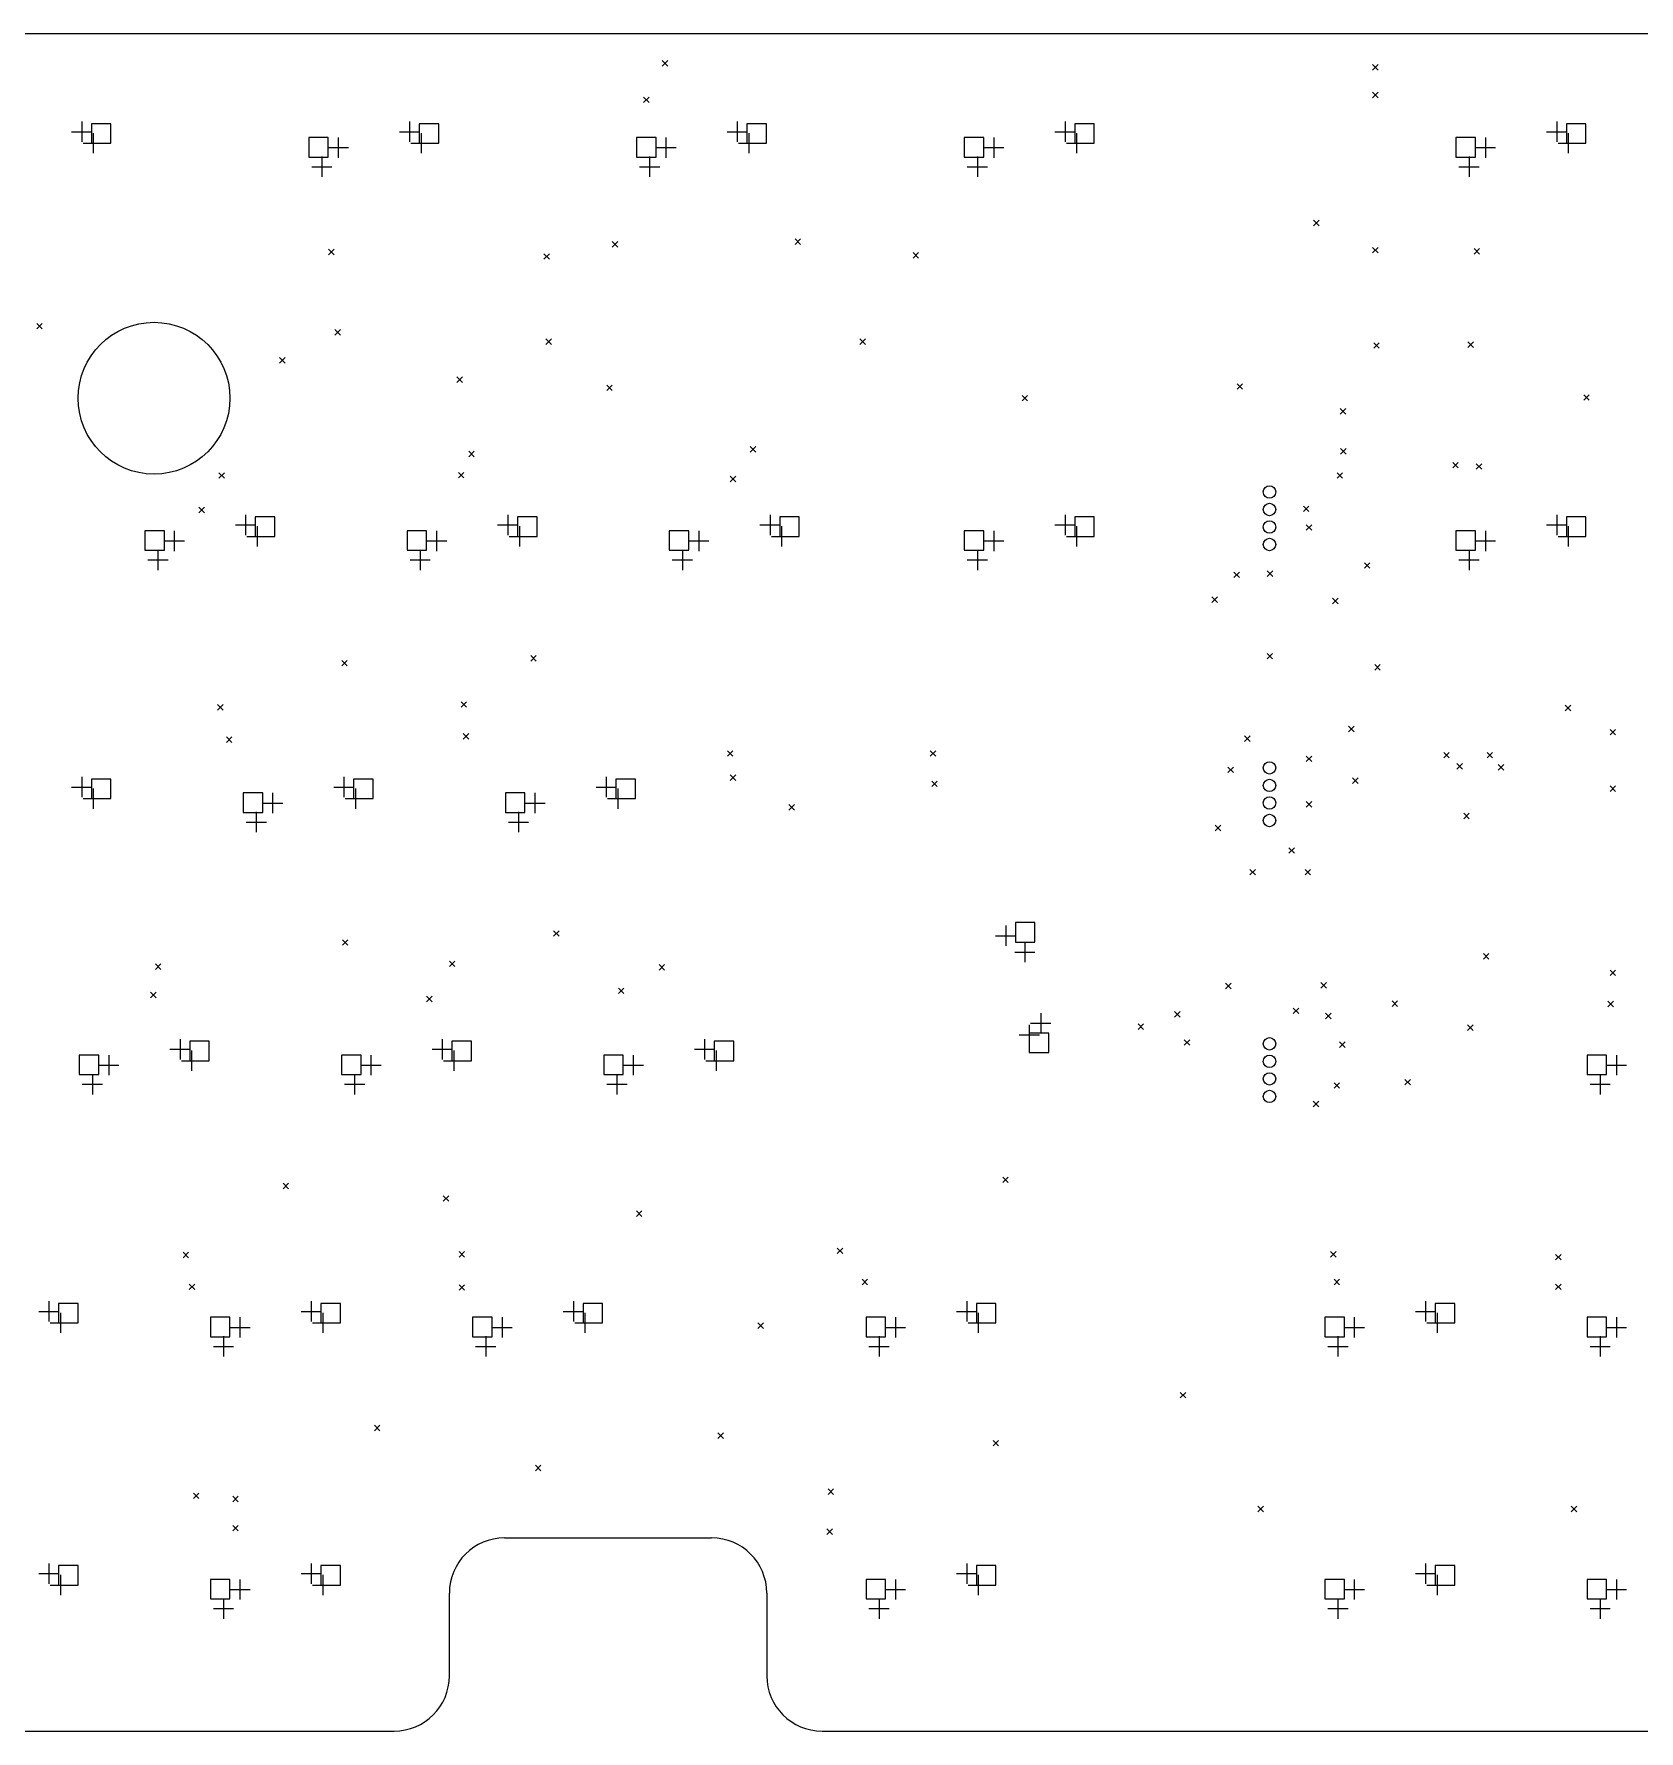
# Model space of a CAD drawing. Extents: x 0 to 17.2, y -5.9 to -0.3.
# Drawn here: x 8.343 to 12.921, y -5.157 to -0.315 of the extents above; entities that cross this region are included whole.
import ezdxf

# ---------------------------------------------------------------- set-up
doc = ezdxf.new("R2010")
doc.units = 0
doc.header["$MEASUREMENT"] = 0
doc.layers.add('BLACK', color=7, linetype='CONTINUOUS')

msp = doc.modelspace()

# ---------------------------------------------------------------- linework, layer by layer
at = {"layer": 'BLACK', "linetype": 'CONTINUOUS'}
for p, q in [((17.0866, -0.314961), (0.19685, -0.314961)), ((10.1348, -0.390748), (10.1506, -0.406496)), ((10.1506, -0.390748), (10.1348, -0.406496)), ((12.1614, -0.402579), (12.1772, -0.418327)), ((12.1772, -0.402579), (12.1614, -0.418327)), ((12.1614, -0.481299), (12.1772, -0.497047)), ((12.1772, -0.481299), (12.1614, -0.497047)), ((10.0815, -0.495079), (10.0972, -0.510827)), ((10.0972, -0.495079), (10.0815, -0.510827)), ((8.47874, -0.564961), (8.47874, -0.622835)), ((8.56209, -0.571177), (8.50641, -0.571177)), ((8.50641, -0.571177), (8.50641, -0.626855)), ((8.56209, -0.626855), (8.56209, -0.571177)), ((9.41378, -0.564961), (9.41378, -0.622835)), ((9.49713, -0.571177), (9.44145, -0.571177)), ((9.44145, -0.571177), (9.44145, -0.626855)), ((9.49713, -0.626855), (9.49713, -0.571177)), ((10.3488, -0.564961), (10.3488, -0.622835)), ((10.4322, -0.571177), (10.3765, -0.571177)), ((10.3765, -0.571177), (10.3765, -0.626855)), ((10.4322, -0.626855), (10.4322, -0.571177)), ((11.2839, -0.564961), (11.2839, -0.622835)), ((11.3672, -0.571177), (11.3115, -0.571177)), ((11.3115, -0.571177), (11.3115, -0.626855)), ((11.3672, -0.626855), (11.3672, -0.571177)), ((12.6864, -0.564961), (12.6864, -0.622835)), ((12.7698, -0.571177), (12.7141, -0.571177)), ((12.7141, -0.571177), (12.7141, -0.626855)), ((12.7698, -0.626855), (12.7698, -0.571177)), ((8.4498, -0.593898), (8.50768, -0.593898)), ((8.48268, -0.626575), (8.54055, -0.626575)), ((8.50641, -0.626855), (8.56209, -0.626855)), ((8.51161, -0.597638), (8.51161, -0.655512)), ((9.18217, -0.610547), (9.12649, -0.610547)), ((9.12649, -0.610547), (9.12649, -0.666225)), ((9.18217, -0.666225), (9.18217, -0.610547)), ((9.21043, -0.610433), (9.21043, -0.668307)), ((9.38484, -0.593898), (9.44272, -0.593898)), ((9.41772, -0.626575), (9.47559, -0.626575)), ((9.44145, -0.626855), (9.49713, -0.626855)), ((9.44665, -0.597638), (9.44665, -0.655512)), ((10.1172, -0.610547), (10.0615, -0.610547)), ((10.0615, -0.610547), (10.0615, -0.666225)), ((10.1172, -0.666225), (10.1172, -0.610547)), ((10.1455, -0.610433), (10.1455, -0.668307)), ((10.3199, -0.593898), (10.3778, -0.593898)), ((10.3528, -0.626575), (10.4106, -0.626575)), ((10.3765, -0.626855), (10.4322, -0.626855)), ((10.3817, -0.597638), (10.3817, -0.655512)), ((11.0522, -0.610547), (10.9966, -0.610547)), ((10.9966, -0.610547), (10.9966, -0.666225)), ((11.0522, -0.666225), (11.0522, -0.610547)), ((11.0805, -0.610433), (11.0805, -0.668307)), ((11.2549, -0.593898), (11.3128, -0.593898)), ((11.2878, -0.626575), (11.3457, -0.626575)), ((11.3115, -0.626855), (11.3672, -0.626855)), ((11.3167, -0.597638), (11.3167, -0.655512)), ((12.4548, -0.610547), (12.3991, -0.610547)), ((12.3991, -0.610547), (12.3991, -0.666225)), ((12.4548, -0.666225), (12.4548, -0.610547)), ((12.4831, -0.610433), (12.4831, -0.668307)), ((12.6575, -0.593898), (12.7154, -0.593898)), ((12.6904, -0.626575), (12.7482, -0.626575)), ((12.7141, -0.626855), (12.7698, -0.626855)), ((12.7193, -0.597638), (12.7193, -0.655512)), ((9.12649, -0.666225), (9.18217, -0.666225)), ((9.16378, -0.664961), (9.16378, -0.722835)), ((9.1815, -0.63937), (9.23937, -0.63937)), ((10.0615, -0.666225), (10.1172, -0.666225)), ((10.0988, -0.664961), (10.0988, -0.722835)), ((10.1165, -0.63937), (10.1744, -0.63937)), ((10.9966, -0.666225), (11.0522, -0.666225)), ((11.0339, -0.664961), (11.0339, -0.722835)), ((11.0516, -0.63937), (11.1094, -0.63937)), ((12.3991, -0.666225), (12.4548, -0.666225)), ((12.4364, -0.664961), (12.4364, -0.722835)), ((12.4541, -0.63937), (12.512, -0.63937)), ((9.13484, -0.693898), (9.19272, -0.693898)), ((10.0699, -0.693898), (10.1278, -0.693898)), ((11.0049, -0.693898), (11.0628, -0.693898)), ((12.4075, -0.693898), (12.4654, -0.693898)), ((11.9928, -0.84665), (12.0086, -0.862398)), ((12.0086, -0.84665), (11.9928, -0.862398)), ((9.99213, -0.90748), (10.0079, -0.923228)), ((10.0079, -0.90748), (9.99213, -0.923228)), ((10.5138, -0.899606), (10.5295, -0.915354)), ((10.5295, -0.899606), (10.5138, -0.915354)), ((9.18307, -0.929134), (9.19882, -0.944882)), ((9.19882, -0.929134), (9.18307, -0.944882)), ((9.79724, -0.941949), (9.81299, -0.957697)), ((9.81299, -0.941949), (9.79724, -0.957697)), ((10.8504, -0.938976), (10.8661, -0.954724)), ((10.8661, -0.938976), (10.8504, -0.954724)), ((12.1614, -0.924213), (12.1772, -0.939961)), ((12.1772, -0.924213), (12.1614, -0.939961)), ((12.4508, -0.927165), (12.4665, -0.942913)), ((12.4665, -0.927165), (12.4508, -0.942913)), ((8.35039, -1.14073), (8.36614, -1.15648)), ((8.36614, -1.14073), (8.35039, -1.15648)), ((9.20079, -1.15844), (9.21654, -1.17419)), ((9.21654, -1.15844), (9.20079, -1.17419)), ((9.80315, -1.18504), (9.8189, -1.20079)), ((9.8189, -1.18504), (9.80315, -1.20079)), ((10.6988, -1.18504), (10.7146, -1.20079)), ((10.7146, -1.18504), (10.6988, -1.20079)), ((12.1644, -1.19587), (12.1801, -1.21161)), ((12.1801, -1.19587), (12.1644, -1.21161)), ((12.4331, -1.19388), (12.4488, -1.20963)), ((12.4488, -1.19388), (12.4331, -1.20963)), ((9.04331, -1.23819), (9.05906, -1.25394)), ((9.05906, -1.23819), (9.04331, -1.25394)), ((9.54921, -1.29331), (9.56496, -1.30906)), ((9.56496, -1.29331), (9.54921, -1.30906)), ((9.97638, -1.31693), (9.99213, -1.33268)), ((9.99213, -1.31693), (9.97638, -1.33268)), ((11.1614, -1.34646), (11.1772, -1.3622)), ((11.1772, -1.34646), (11.1614, -1.3622)), ((11.7746, -1.31299), (11.7904, -1.32874)), ((11.7904, -1.31299), (11.7746, -1.32874)), ((12.7638, -1.34449), (12.7795, -1.36024)), ((12.7795, -1.34449), (12.7638, -1.36024)), ((12.0689, -1.38386), (12.0846, -1.39961)), ((12.0846, -1.38386), (12.0689, -1.39961)), ((10.3858, -1.49213), (10.4016, -1.50787)), ((10.4016, -1.49213), (10.3858, -1.50787)), ((12.0699, -1.49803), (12.0856, -1.51378)), ((12.0856, -1.49803), (12.0699, -1.51378)), ((9.58268, -1.50591), (9.59843, -1.52165)), ((9.59843, -1.50591), (9.58268, -1.52165)), ((12.3898, -1.5374), (12.4055, -1.55315)), ((12.4055, -1.5374), (12.3898, -1.55315)), ((12.4567, -1.54134), (12.4724, -1.55709)), ((12.4724, -1.54134), (12.4567, -1.55709)), ((8.87008, -1.56693), (8.88583, -1.58268)), ((8.88583, -1.56693), (8.87008, -1.58268)), ((9.55315, -1.56593), (9.5689, -1.58167)), ((9.5689, -1.56593), (9.55315, -1.58167)), ((10.3287, -1.57677), (10.3445, -1.59252)), ((10.3445, -1.57677), (10.3287, -1.59252)), ((12.06, -1.56693), (12.0758, -1.58268)), ((12.0758, -1.56693), (12.06, -1.58268)), ((8.81299, -1.66535), (8.82874, -1.6811)), ((8.82874, -1.66535), (8.81299, -1.6811)), ((8.94626, -1.68701), (8.94626, -1.74488)), ((9.02961, -1.69322), (8.97393, -1.69322)), ((8.97393, -1.69322), (8.97393, -1.7489)), ((9.02961, -1.7489), (9.02961, -1.69322)), ((9.69429, -1.68701), (9.69429, -1.74488)), ((9.77764, -1.69322), (9.72196, -1.69322)), ((9.72196, -1.69322), (9.72196, -1.7489)), ((9.77764, -1.7489), (9.77764, -1.69322)), ((10.4423, -1.68701), (10.4423, -1.74488)), ((10.5257, -1.69322), (10.47, -1.69322)), ((10.47, -1.69322), (10.47, -1.7489)), ((10.5257, -1.7489), (10.5257, -1.69322)), ((11.2839, -1.68701), (11.2839, -1.74488)), ((11.3672, -1.69322), (11.3115, -1.69322)), ((11.3115, -1.69322), (11.3115, -1.7489)), ((11.3672, -1.7489), (11.3672, -1.69322)), ((11.9637, -1.66225), (11.9795, -1.678)), ((11.9795, -1.66225), (11.9637, -1.678)), ((12.6864, -1.68701), (12.6864, -1.74488)), ((12.7698, -1.69322), (12.7141, -1.69322)), ((12.7141, -1.69322), (12.7141, -1.7489)), ((12.7698, -1.7489), (12.7698, -1.69322)), ((8.71465, -1.73259), (8.65897, -1.73259)), ((8.65897, -1.73259), (8.65897, -1.78827)), ((8.71465, -1.78827), (8.71465, -1.73259)), ((8.74291, -1.73248), (8.74291, -1.79035)), ((8.91732, -1.71594), (8.9752, -1.71594)), ((8.97913, -1.71969), (8.97913, -1.77756)), ((9.46268, -1.73259), (9.407, -1.73259)), ((9.407, -1.73259), (9.407, -1.78827)), ((9.46268, -1.78827), (9.46268, -1.73259)), ((9.49094, -1.73248), (9.49094, -1.79035)), ((9.66535, -1.71594), (9.72323, -1.71594)), ((9.72717, -1.71969), (9.72717, -1.77756)), ((10.2107, -1.73259), (10.155, -1.73259)), ((10.155, -1.73259), (10.155, -1.78827)), ((10.2107, -1.78827), (10.2107, -1.73259)), ((10.239, -1.73248), (10.239, -1.79035)), ((10.4134, -1.71594), (10.4713, -1.71594)), ((10.4752, -1.71969), (10.4752, -1.77756)), ((11.0522, -1.73259), (10.9966, -1.73259)), ((10.9966, -1.73259), (10.9966, -1.78827)), ((11.0522, -1.78827), (11.0522, -1.73259)), ((11.0805, -1.73248), (11.0805, -1.79035)), ((11.2549, -1.71594), (11.3128, -1.71594)), ((11.3167, -1.71969), (11.3167, -1.77756)), ((11.9722, -1.71528), (11.988, -1.73102)), ((11.988, -1.71528), (11.9722, -1.73102)), ((12.4548, -1.73259), (12.3991, -1.73259)), ((12.3991, -1.73259), (12.3991, -1.78827)), ((12.4548, -1.78827), (12.4548, -1.73259)), ((12.4831, -1.73248), (12.4831, -1.79035)), ((12.6575, -1.71594), (12.7154, -1.71594)), ((12.7193, -1.71969), (12.7193, -1.77756)), ((8.65897, -1.78827), (8.71465, -1.78827)), ((8.69626, -1.78701), (8.69626, -1.84488)), ((8.71398, -1.76142), (8.77185, -1.76142)), ((8.9502, -1.74862), (9.00807, -1.74862)), ((8.97393, -1.7489), (9.02961, -1.7489)), ((9.407, -1.78827), (9.46268, -1.78827)), ((9.44429, -1.78701), (9.44429, -1.84488)), ((9.46201, -1.76142), (9.51988, -1.76142)), ((9.69823, -1.74862), (9.7561, -1.74862)), ((9.72196, -1.7489), (9.77764, -1.7489)), ((10.155, -1.78827), (10.2107, -1.78827)), ((10.1923, -1.78701), (10.1923, -1.84488)), ((10.21, -1.76142), (10.2679, -1.76142)), ((10.4463, -1.74862), (10.5041, -1.74862)), ((10.47, -1.7489), (10.5257, -1.7489)), ((10.9966, -1.78827), (11.0522, -1.78827)), ((11.0339, -1.78701), (11.0339, -1.84488)), ((11.0516, -1.76142), (11.1094, -1.76142)), ((11.2878, -1.74862), (11.3457, -1.74862)), ((11.3115, -1.7489), (11.3672, -1.7489)), ((12.3991, -1.78827), (12.4548, -1.78827)), ((12.4364, -1.78701), (12.4364, -1.84488)), ((12.4541, -1.76142), (12.512, -1.76142)), ((12.6904, -1.74862), (12.7482, -1.74862)), ((12.7141, -1.7489), (12.7698, -1.7489)), ((8.66732, -1.81594), (8.7252, -1.81594)), ((9.41535, -1.81594), (9.47323, -1.81594)), ((10.1634, -1.81594), (10.2213, -1.81594)), ((11.0049, -1.81594), (11.0628, -1.81594)), ((12.1378, -1.82382), (12.1535, -1.83957)), ((12.1535, -1.82382), (12.1378, -1.83957)), ((12.4075, -1.81594), (12.4654, -1.81594)), ((11.7657, -1.85039), (11.7815, -1.86614)), ((11.7815, -1.85039), (11.7657, -1.86614)), ((11.8606, -1.84705), (11.8764, -1.8628)), ((11.8764, -1.84705), (11.8606, -1.8628)), ((11.7028, -1.92126), (11.7185, -1.93701)), ((11.7185, -1.92126), (11.7028, -1.93701)), ((12.0472, -1.9252), (12.063, -1.94094)), ((12.063, -1.9252), (12.0472, -1.94094)), ((9.22047, -2.10236), (9.23622, -2.11811)), ((9.23622, -2.10236), (9.22047, -2.11811)), ((9.75984, -2.08858), (9.77559, -2.10433)), ((9.77559, -2.08858), (9.75984, -2.10433)), ((11.8602, -2.08268), (11.876, -2.09843)), ((11.876, -2.08268), (11.8602, -2.09843)), ((12.1673, -2.11417), (12.1831, -2.12992)), ((12.1831, -2.11417), (12.1673, -2.12992)), ((9.56102, -2.22047), (9.57677, -2.23622)), ((9.57677, -2.22047), (9.56102, -2.23622)), ((8.86614, -2.22835), (8.88189, -2.24409)), ((8.88189, -2.22835), (8.86614, -2.24409)), ((12.7106, -2.23031), (12.7264, -2.24606)), ((12.7264, -2.23031), (12.7106, -2.24606)), ((8.89173, -2.32087), (8.90748, -2.33661)), ((8.90748, -2.32087), (8.89173, -2.33661)), ((9.56693, -2.31102), (9.58268, -2.32677)), ((9.58268, -2.31102), (9.56693, -2.32677)), ((11.7963, -2.31811), (11.812, -2.33386)), ((11.812, -2.31811), (11.7963, -2.33386)), ((12.0925, -2.29035), (12.1083, -2.3061)), ((12.1083, -2.29035), (12.0925, -2.3061)), ((12.8386, -2.29921), (12.8543, -2.31496)), ((12.8543, -2.29921), (12.8386, -2.31496)), ((10.3209, -2.36024), (10.3366, -2.37598)), ((10.3366, -2.36024), (10.3209, -2.37598)), ((10.8996, -2.36024), (10.9154, -2.37598)), ((10.9154, -2.36024), (10.8996, -2.37598)), ((12.3642, -2.36518), (12.3799, -2.38093)), ((12.3799, -2.36518), (12.3642, -2.38093)), ((12.4879, -2.36518), (12.5036, -2.38093)), ((12.5036, -2.36518), (12.4879, -2.38093)), ((11.7485, -2.40699), (11.7643, -2.42274)), ((11.7643, -2.40699), (11.7485, -2.42274)), ((11.9722, -2.37528), (11.988, -2.39102)), ((11.988, -2.37528), (11.9722, -2.39102)), ((12.402, -2.39665), (12.4177, -2.4124)), ((12.4177, -2.39665), (12.402, -2.4124)), ((12.5197, -2.39963), (12.5354, -2.41537)), ((12.5354, -2.39963), (12.5197, -2.41537)), ((8.4498, -2.46398), (8.50768, -2.46398)), ((8.47874, -2.43504), (8.47874, -2.49291)), ((8.56209, -2.44126), (8.50641, -2.44126)), ((8.50641, -2.44126), (8.50641, -2.49693)), ((8.51161, -2.46772), (8.51161, -2.52559)), ((8.56209, -2.49693), (8.56209, -2.44126)), ((9.19783, -2.46398), (9.25571, -2.46398)), ((9.22677, -2.43504), (9.22677, -2.49291)), ((9.31012, -2.44126), (9.25444, -2.44126)), ((9.25444, -2.44126), (9.25444, -2.49693)), ((9.25965, -2.46772), (9.25965, -2.52559)), ((9.31012, -2.49693), (9.31012, -2.44126)), ((9.94587, -2.46398), (10.0037, -2.46398)), ((9.9748, -2.43504), (9.9748, -2.49291)), ((10.0582, -2.44126), (10.0025, -2.44126)), ((10.0025, -2.44126), (10.0025, -2.49693)), ((10.0077, -2.46772), (10.0077, -2.52559)), ((10.0582, -2.49693), (10.0582, -2.44126)), ((10.3287, -2.42913), (10.3445, -2.44488)), ((10.3445, -2.42913), (10.3287, -2.44488)), ((10.9035, -2.44685), (10.9193, -2.4626)), ((10.9193, -2.44685), (10.9035, -2.4626)), ((12.1043, -2.43799), (12.1201, -2.45374)), ((12.1201, -2.43799), (12.1043, -2.45374)), ((12.8386, -2.46063), (12.8543, -2.47638)), ((12.8543, -2.46063), (12.8386, -2.47638)), ((8.48268, -2.49665), (8.54055, -2.49665)), ((8.50641, -2.49693), (8.56209, -2.49693)), ((8.99516, -2.48063), (8.93948, -2.48063)), ((8.93948, -2.48063), (8.93948, -2.5363)), ((8.99449, -2.50945), (9.05236, -2.50945)), ((8.99516, -2.5363), (8.99516, -2.48063)), ((9.02343, -2.48051), (9.02343, -2.53839)), ((9.23071, -2.49665), (9.28858, -2.49665)), ((9.25444, -2.49693), (9.31012, -2.49693)), ((9.74319, -2.48063), (9.68752, -2.48063)), ((9.68752, -2.48063), (9.68752, -2.5363)), ((9.74252, -2.50945), (9.80039, -2.50945)), ((9.74319, -2.5363), (9.74319, -2.48063)), ((9.77146, -2.48051), (9.77146, -2.53839)), ((9.97874, -2.49665), (10.0366, -2.49665)), ((10.0025, -2.49693), (10.0582, -2.49693)), ((10.4961, -2.51378), (10.5118, -2.52953)), ((10.5118, -2.51378), (10.4961, -2.52953)), ((11.9722, -2.50528), (11.988, -2.52102)), ((11.988, -2.50528), (11.9722, -2.52102)), ((8.93948, -2.5363), (8.99516, -2.5363)), ((8.94783, -2.56398), (9.00571, -2.56398)), ((8.97677, -2.53504), (8.97677, -2.59291)), ((9.68752, -2.5363), (9.74319, -2.5363)), ((9.69587, -2.56398), (9.75374, -2.56398)), ((9.7248, -2.53504), (9.7248, -2.59291)), ((12.4213, -2.53839), (12.437, -2.55413)), ((12.437, -2.53839), (12.4213, -2.55413)), ((11.7126, -2.57283), (11.7283, -2.58858)), ((11.7283, -2.57283), (11.7126, -2.58858)), ((11.9222, -2.63701), (11.938, -2.65276)), ((11.938, -2.63701), (11.9222, -2.65276)), ((11.811, -2.69882), (11.8268, -2.71457)), ((11.8268, -2.69882), (11.811, -2.71457)), ((11.9685, -2.69882), (11.9843, -2.71457)), ((11.9843, -2.69882), (11.9685, -2.71457)), ((11.1979, -2.8507), (11.1422, -2.8507)), ((11.1422, -2.8507), (11.1422, -2.90638)), ((11.1979, -2.90638), (11.1979, -2.8507)), ((9.22244, -2.89961), (9.23819, -2.91535)), ((9.23819, -2.89961), (9.22244, -2.91535)), ((9.8248, -2.87402), (9.84055, -2.88976)), ((9.84055, -2.87402), (9.8248, -2.88976)), ((11.0856, -2.88799), (11.1435, -2.88799)), ((11.1146, -2.85906), (11.1146, -2.91693)), ((11.1402, -2.93465), (11.198, -2.93465)), ((11.1422, -2.90638), (11.1979, -2.90638)), ((11.1691, -2.90571), (11.1691, -2.96358)), ((12.4774, -2.93898), (12.4931, -2.95472)), ((12.4931, -2.93898), (12.4774, -2.95472)), ((8.68898, -2.9685), (8.70472, -2.98425)), ((8.70472, -2.9685), (8.68898, -2.98425)), ((9.52756, -2.96063), (9.54331, -2.97638)), ((9.54331, -2.96063), (9.52756, -2.97638)), ((10.126, -2.97047), (10.1417, -2.98622)), ((10.1417, -2.97047), (10.126, -2.98622)), ((12.8386, -2.98622), (12.8543, -3.00197)), ((12.8543, -2.98622), (12.8386, -3.00197)), ((8.6752, -3.04921), (8.69094, -3.06496)), ((8.69094, -3.04921), (8.6752, -3.06496)), ((10.0098, -3.0374), (10.0256, -3.05315)), ((10.0256, -3.0374), (10.0098, -3.05315)), ((11.7421, -3.02362), (11.7579, -3.03937)), ((11.7579, -3.02362), (11.7421, -3.03937)), ((12.0138, -3.02165), (12.0295, -3.0374)), ((12.0295, -3.02165), (12.0138, -3.0374)), ((9.4626, -3.06102), (9.47835, -3.07677)), ((9.47835, -3.06102), (9.4626, -3.07677)), ((11.935, -3.09449), (11.9508, -3.11024)), ((11.9508, -3.09449), (11.935, -3.11024)), ((12.2169, -3.07402), (12.2327, -3.08976)), ((12.2327, -3.07402), (12.2169, -3.08976)), ((12.8327, -3.0748), (12.8484, -3.09055)), ((12.8484, -3.0748), (12.8327, -3.09055)), ((11.1819, -3.14193), (11.1819, -3.1998)), ((11.1856, -3.13799), (11.2435, -3.13799)), ((11.2146, -3.10906), (11.2146, -3.16693)), ((11.4921, -3.13976), (11.5079, -3.15551)), ((11.5079, -3.13976), (11.4921, -3.15551)), ((11.5965, -3.10433), (11.6122, -3.12008)), ((11.6122, -3.10433), (11.5965, -3.12008)), ((12.0272, -3.10906), (12.0429, -3.1248)), ((12.0429, -3.10906), (12.0272, -3.1248)), ((12.4321, -3.14272), (12.4478, -3.15846)), ((12.4478, -3.14272), (12.4321, -3.15846)), ((8.75925, -3.18307), (8.75925, -3.24094)), ((8.8426, -3.18929), (8.78692, -3.18929)), ((8.78692, -3.18929), (8.78692, -3.24497)), ((8.8426, -3.24497), (8.8426, -3.18929)), ((9.50728, -3.18307), (9.50728, -3.24094)), ((9.59063, -3.18929), (9.53496, -3.18929)), ((9.53496, -3.18929), (9.53496, -3.24497)), ((9.59063, -3.24497), (9.59063, -3.18929)), ((10.2553, -3.18307), (10.2553, -3.24094)), ((10.3387, -3.18929), (10.283, -3.18929)), ((10.283, -3.18929), (10.283, -3.24497)), ((10.3387, -3.24497), (10.3387, -3.18929)), ((11.153, -3.17087), (11.2108, -3.17087)), ((11.2373, -3.16566), (11.1816, -3.16566)), ((11.1816, -3.16566), (11.1816, -3.22134)), ((11.2373, -3.22134), (11.2373, -3.16566)), ((11.624, -3.18504), (11.6398, -3.20079)), ((11.6398, -3.18504), (11.624, -3.20079)), ((12.0669, -3.19094), (12.0827, -3.20669)), ((12.0827, -3.19094), (12.0669, -3.20669)), ((8.52764, -3.22866), (8.47196, -3.22866)), ((8.47196, -3.22866), (8.47196, -3.28434)), ((8.52764, -3.28434), (8.52764, -3.22866)), ((8.55591, -3.22854), (8.55591, -3.28642)), ((8.73031, -3.21201), (8.78819, -3.21201)), ((8.79213, -3.21575), (8.79213, -3.27362)), ((9.27567, -3.22866), (9.22, -3.22866)), ((9.22, -3.22866), (9.22, -3.28434)), ((9.27567, -3.28434), (9.27567, -3.22866)), ((9.30394, -3.22854), (9.30394, -3.28642)), ((9.47835, -3.21201), (9.53622, -3.21201)), ((9.54016, -3.21575), (9.54016, -3.27362)), ((10.0237, -3.22866), (9.96803, -3.22866)), ((9.96803, -3.22866), (9.96803, -3.28434)), ((10.0237, -3.28434), (10.0237, -3.22866)), ((10.052, -3.22854), (10.052, -3.28642)), ((10.2264, -3.21201), (10.2843, -3.21201)), ((10.2882, -3.21575), (10.2882, -3.27362)), ((11.1816, -3.22134), (11.2373, -3.22134)), ((12.8288, -3.22866), (12.7731, -3.22866)), ((12.7731, -3.22866), (12.7731, -3.28434)), ((12.8288, -3.28434), (12.8288, -3.22866)), ((12.8571, -3.22854), (12.8571, -3.28642)), ((8.47196, -3.28434), (8.52764, -3.28434)), ((8.50925, -3.28307), (8.50925, -3.34094)), ((8.52697, -3.25748), (8.58484, -3.25748)), ((8.76319, -3.24469), (8.82106, -3.24469)), ((8.78692, -3.24497), (8.8426, -3.24497)), ((9.22, -3.28434), (9.27567, -3.28434)), ((9.25728, -3.28307), (9.25728, -3.34094)), ((9.275, -3.25748), (9.33287, -3.25748)), ((9.51122, -3.24469), (9.56909, -3.24469)), ((9.53496, -3.24497), (9.59063, -3.24497)), ((9.96803, -3.28434), (10.0237, -3.28434)), ((10.0053, -3.28307), (10.0053, -3.34094)), ((10.023, -3.25748), (10.0809, -3.25748)), ((10.2593, -3.24469), (10.3171, -3.24469)), ((10.283, -3.24497), (10.3387, -3.24497)), ((12.7731, -3.28434), (12.8288, -3.28434)), ((12.8104, -3.28307), (12.8104, -3.34094)), ((12.8281, -3.25748), (12.886, -3.25748)), ((8.48031, -3.31201), (8.53819, -3.31201)), ((9.22835, -3.31201), (9.28622, -3.31201)), ((9.97638, -3.31201), (10.0343, -3.31201)), ((12.0512, -3.30748), (12.0669, -3.32323)), ((12.0669, -3.30748), (12.0512, -3.32323)), ((12.2531, -3.29803), (12.2689, -3.31378)), ((12.2689, -3.29803), (12.2531, -3.31378)), ((12.7815, -3.31201), (12.8394, -3.31201)), ((11.9921, -3.36024), (12.0079, -3.37598)), ((12.0079, -3.36024), (11.9921, -3.37598)), ((11.1063, -3.57677), (11.122, -3.59252)), ((11.122, -3.57677), (11.1063, -3.59252)), ((9.05315, -3.59449), (9.0689, -3.61024)), ((9.0689, -3.59449), (9.05315, -3.61024)), ((9.50984, -3.62992), (9.52559, -3.64567)), ((9.52559, -3.62992), (9.50984, -3.64567)), ((10.061, -3.67323), (10.0768, -3.68898)), ((10.0768, -3.67323), (10.061, -3.68898)), ((8.76772, -3.79134), (8.78346, -3.80709)), ((8.78346, -3.79134), (8.76772, -3.80709)), ((9.55512, -3.78937), (9.57087, -3.80512)), ((9.57087, -3.78937), (9.55512, -3.80512)), ((10.6339, -3.77953), (10.6496, -3.79528)), ((10.6496, -3.77953), (10.6339, -3.79528)), ((12.0413, -3.78937), (12.0571, -3.80512)), ((12.0571, -3.78937), (12.0413, -3.80512)), ((12.6831, -3.79724), (12.6988, -3.81299)), ((12.6988, -3.79724), (12.6831, -3.81299)), ((10.7047, -3.86811), (10.7205, -3.88386)), ((10.7205, -3.86811), (10.7047, -3.88386)), ((12.0512, -3.86811), (12.0669, -3.88386)), ((12.0669, -3.86811), (12.0512, -3.88386)), ((8.78543, -3.88189), (8.80118, -3.89764)), ((8.80118, -3.88189), (8.78543, -3.89764)), ((9.55512, -3.88386), (9.57087, -3.89961)), ((9.57087, -3.88386), (9.55512, -3.89961)), ((12.6831, -3.88189), (12.6988, -3.89764)), ((12.6988, -3.88189), (12.6831, -3.89764)), ((8.3563, -3.96004), (8.41417, -3.96004)), ((8.38524, -3.9311), (8.38524, -3.98898)), ((8.46859, -3.93732), (8.41291, -3.93732)), ((8.41291, -3.93732), (8.41291, -3.993)), ((8.41811, -3.96378), (8.41811, -4.02165)), ((8.46859, -3.993), (8.46859, -3.93732)), ((9.10433, -3.96004), (9.1622, -3.96004)), ((9.13327, -3.9311), (9.13327, -3.98898)), ((9.21662, -3.93732), (9.16094, -3.93732)), ((9.16094, -3.93732), (9.16094, -3.993)), ((9.16614, -3.96378), (9.16614, -4.02165)), ((9.21662, -3.993), (9.21662, -3.93732)), ((9.85236, -3.96004), (9.91024, -3.96004)), ((9.8813, -3.9311), (9.8813, -3.98898)), ((9.96465, -3.93732), (9.90897, -3.93732)), ((9.90897, -3.93732), (9.90897, -3.993)), ((9.91417, -3.96378), (9.91417, -4.02165)), ((9.96465, -3.993), (9.96465, -3.93732)), ((10.9744, -3.96004), (11.0323, -3.96004)), ((11.0033, -3.9311), (11.0033, -3.98898)), ((11.0867, -3.93732), (11.031, -3.93732)), ((11.031, -3.93732), (11.031, -3.993)), ((11.0362, -3.96378), (11.0362, -4.02165)), ((11.0867, -3.993), (11.0867, -3.93732)), ((12.2835, -3.96004), (12.3413, -3.96004)), ((12.3124, -3.9311), (12.3124, -3.98898)), ((12.3958, -3.93732), (12.3401, -3.93732)), ((12.3401, -3.93732), (12.3401, -3.993)), ((12.3453, -3.96378), (12.3453, -4.02165)), ((12.3958, -3.993), (12.3958, -3.93732)), ((8.38917, -3.99272), (8.44705, -3.99272)), ((8.41291, -3.993), (8.46859, -3.993)), ((8.90166, -3.97669), (8.84598, -3.97669)), ((8.84598, -3.97669), (8.84598, -4.03237)), ((8.90098, -4.00551), (8.95886, -4.00551)), ((8.90166, -4.03237), (8.90166, -3.97669)), ((8.92992, -3.97657), (8.92992, -4.03445)), ((9.1372, -3.99272), (9.19508, -3.99272)), ((9.16094, -3.993), (9.21662, -3.993)), ((9.64969, -3.97669), (9.59401, -3.97669)), ((9.59401, -3.97669), (9.59401, -4.03237)), ((9.64902, -4.00551), (9.70689, -4.00551)), ((9.64969, -4.03237), (9.64969, -3.97669)), ((9.67795, -3.97657), (9.67795, -4.03445)), ((9.88524, -3.99272), (9.94311, -3.99272)), ((9.90897, -3.993), (9.96465, -3.993)), ((10.4079, -3.99291), (10.4236, -4.00866)), ((10.4236, -3.99291), (10.4079, -4.00866)), ((10.7717, -3.97669), (10.7161, -3.97669)), ((10.7161, -3.97669), (10.7161, -4.03237)), ((10.7711, -4.00551), (10.8289, -4.00551)), ((10.7717, -4.03237), (10.7717, -3.97669)), ((10.8, -3.97657), (10.8, -4.03445)), ((11.0073, -3.99272), (11.0652, -3.99272)), ((11.031, -3.993), (11.0867, -3.993)), ((12.0808, -3.97669), (12.0251, -3.97669)), ((12.0251, -3.97669), (12.0251, -4.03237)), ((12.0801, -4.00551), (12.138, -4.00551)), ((12.0808, -4.03237), (12.0808, -3.97669)), ((12.1091, -3.97657), (12.1091, -4.03445)), ((12.3163, -3.99272), (12.3742, -3.99272)), ((12.3401, -3.993), (12.3958, -3.993)), ((12.8288, -3.97669), (12.7731, -3.97669)), ((12.7731, -3.97669), (12.7731, -4.03237)), ((12.8281, -4.00551), (12.886, -4.00551)), ((12.8288, -4.03237), (12.8288, -3.97669)), ((12.8571, -3.97657), (12.8571, -4.03445)), ((8.84598, -4.03237), (8.90166, -4.03237)), ((8.85433, -4.06004), (8.9122, -4.06004)), ((8.88327, -4.0311), (8.88327, -4.08898)), ((9.59401, -4.03237), (9.64969, -4.03237)), ((9.60236, -4.06004), (9.66024, -4.06004)), ((9.6313, -4.0311), (9.6313, -4.08898)), ((10.7161, -4.03237), (10.7717, -4.03237)), ((10.7244, -4.06004), (10.7823, -4.06004)), ((10.7533, -4.0311), (10.7533, -4.08898)), ((12.0251, -4.03237), (12.0808, -4.03237)), ((12.0335, -4.06004), (12.0913, -4.06004)), ((12.0624, -4.0311), (12.0624, -4.08898)), ((12.7731, -4.03237), (12.8288, -4.03237)), ((12.7815, -4.06004), (12.8394, -4.06004)), ((12.8104, -4.0311), (12.8104, -4.08898)), ((11.6126, -4.19134), (11.6283, -4.20709)), ((11.6283, -4.19134), (11.6126, -4.20709)), ((9.31378, -4.28465), (9.32953, -4.30039)), ((9.32953, -4.28465), (9.31378, -4.30039)), ((10.2937, -4.30669), (10.3094, -4.32244)), ((10.3094, -4.30669), (10.2937, -4.32244)), ((11.0787, -4.32835), (11.0945, -4.34409)), ((11.0945, -4.32835), (11.0787, -4.34409)), ((9.77283, -4.39921), (9.78858, -4.41496)), ((9.78858, -4.39921), (9.77283, -4.41496)), ((8.79724, -4.47835), (8.81299, -4.49409)), ((8.81299, -4.47835), (8.79724, -4.49409)), ((8.90945, -4.48722), (8.9252, -4.50297)), ((8.9252, -4.48722), (8.90945, -4.50297)), ((10.6079, -4.46654), (10.6236, -4.48228)), ((10.6236, -4.46654), (10.6079, -4.48228)), ((11.8339, -4.51575), (11.8496, -4.5315)), ((11.8496, -4.51575), (11.8339, -4.5315)), ((12.728, -4.51575), (12.7437, -4.5315)), ((12.7437, -4.51575), (12.728, -4.5315)), ((8.90945, -4.57087), (8.9252, -4.58661)), ((8.9252, -4.57087), (8.90945, -4.58661)), ((10.6047, -4.58071), (10.6205, -4.59646)), ((10.6205, -4.58071), (10.6047, -4.59646)), ((9.68504, -4.6063), (10.2756, -4.6063)), ((8.38524, -4.67913), (8.38524, -4.73701)), ((8.46859, -4.68535), (8.41291, -4.68535)), ((8.41291, -4.68535), (8.41291, -4.74103)), ((8.46859, -4.74103), (8.46859, -4.68535)), ((9.13327, -4.67913), (9.13327, -4.73701)), ((9.21662, -4.68535), (9.16094, -4.68535)), ((9.16094, -4.68535), (9.16094, -4.74103)), ((9.21662, -4.74103), (9.21662, -4.68535)), ((11.0033, -4.67913), (11.0033, -4.73701)), ((11.0867, -4.68535), (11.031, -4.68535)), ((11.031, -4.68535), (11.031, -4.74103)), ((11.0867, -4.74103), (11.0867, -4.68535)), ((12.3124, -4.67913), (12.3124, -4.73701)), ((12.3958, -4.68535), (12.3401, -4.68535)), ((12.3401, -4.68535), (12.3401, -4.74103)), ((12.3958, -4.74103), (12.3958, -4.68535)), ((8.3563, -4.70807), (8.41417, -4.70807)), ((8.38917, -4.74075), (8.44705, -4.74075)), ((8.41291, -4.74103), (8.46859, -4.74103)), ((8.41811, -4.71181), (8.41811, -4.76969)), ((8.90166, -4.72472), (8.84598, -4.72472)), ((8.84598, -4.72472), (8.84598, -4.7804)), ((8.90166, -4.7804), (8.90166, -4.72472)), ((8.92992, -4.72461), (8.92992, -4.78248)), ((9.10433, -4.70807), (9.1622, -4.70807)), ((9.1372, -4.74075), (9.19508, -4.74075)), ((9.16094, -4.74103), (9.21662, -4.74103)), ((9.16614, -4.71181), (9.16614, -4.76969)), ((10.7717, -4.72472), (10.7161, -4.72472)), ((10.7161, -4.72472), (10.7161, -4.7804)), ((10.7717, -4.7804), (10.7717, -4.72472)), ((10.8, -4.72461), (10.8, -4.78248)), ((10.9744, -4.70807), (11.0323, -4.70807)), ((11.0073, -4.74075), (11.0652, -4.74075)), ((11.031, -4.74103), (11.0867, -4.74103)), ((11.0362, -4.71181), (11.0362, -4.76969)), ((12.0808, -4.72472), (12.0251, -4.72472)), ((12.0251, -4.72472), (12.0251, -4.7804)), ((12.0808, -4.7804), (12.0808, -4.72472)), ((12.1091, -4.72461), (12.1091, -4.78248)), ((12.2835, -4.70807), (12.3413, -4.70807)), ((12.3163, -4.74075), (12.3742, -4.74075)), ((12.3401, -4.74103), (12.3958, -4.74103)), ((12.3453, -4.71181), (12.3453, -4.76969)), ((12.8288, -4.72472), (12.7731, -4.72472)), ((12.7731, -4.72472), (12.7731, -4.7804)), ((12.8288, -4.7804), (12.8288, -4.72472)), ((12.8571, -4.72461), (12.8571, -4.78248)), ((8.84598, -4.7804), (8.90166, -4.7804)), ((8.88327, -4.77913), (8.88327, -4.83701)), ((8.90098, -4.75354), (8.95886, -4.75354)), ((9.52756, -5), (9.52756, -4.76378)), ((10.4331, -4.76378), (10.4331, -5)), ((10.7161, -4.7804), (10.7717, -4.7804)), ((10.7533, -4.77913), (10.7533, -4.83701)), ((10.7711, -4.75354), (10.8289, -4.75354)), ((12.0251, -4.7804), (12.0808, -4.7804)), ((12.0624, -4.77913), (12.0624, -4.83701)), ((12.0801, -4.75354), (12.138, -4.75354)), ((12.7731, -4.7804), (12.8288, -4.7804)), ((12.8104, -4.77913), (12.8104, -4.83701)), ((12.8281, -4.75354), (12.886, -4.75354)), ((8.85433, -4.80807), (8.9122, -4.80807)), ((10.7244, -4.80807), (10.7823, -4.80807)), ((12.0335, -4.80807), (12.0913, -4.80807)), ((12.7815, -4.80807), (12.8394, -4.80807)), ((0.19685, -5.15748), (9.37008, -5.15748)), ((10.5906, -5.15748), (17.0866, -5.15748))]:
    msp.add_line(p, q, dxfattribs=at)
at = {"layer": 'BLACK'}
for centre, radius in [((8.68508, -1.35433), 0.216535), ((11.8671, -1.62185), 0.017716), ((11.8671, -1.67185), 0.017716), ((11.8671, -1.72185), 0.017716), ((11.8671, -1.77185), 0.017716), ((11.8671, -2.40925), 0.017716), ((11.8671, -2.45925), 0.017716), ((11.8671, -2.50925), 0.017716), ((11.8671, -2.55925), 0.017716), ((11.8671, -3.19665), 0.017716), ((11.8671, -3.24665), 0.017716), ((11.8671, -3.29665), 0.017716), ((11.8671, -3.34665), 0.017716)]:
    msp.add_circle(centre, radius, dxfattribs=at)
for centre, start, end in [((9.68504, -4.76378), 90, 180), ((10.2756, -4.76378), 0, 90), ((9.37008, -5), -90, 0), ((10.5906, -5), -180, -90)]:
    msp.add_arc(centre, 0.15748, start, end, dxfattribs=at)

doc.saveas('drawing.dxf')
